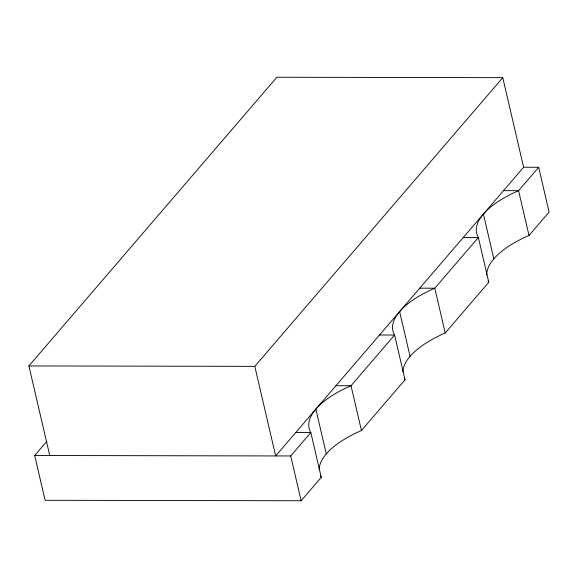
<?xml version="1.0" encoding="UTF-8"?>
<svg xmlns="http://www.w3.org/2000/svg" width="578" height="578" viewBox="0 0 578 578"><rect width="100%" height="100%" fill="white"/><g stroke="black" fill="none" stroke-linecap="round" stroke-linejoin="round"><path stroke-width="0.87" d="M49.744 455.522L28.9 365.939L276.862 77.25L502.766 77.662L523.617 167.244L275.655 455.934L254.811 366.351L502.766 77.662M486.712 275.092A84.236 34.933 -13.1 0 1 528.993 235.47L549.1 212.061L538.674 167.273L518.574 190.675A84.236 34.933 -13.1 0 0 478.36 237.493L434.8 288.205A84.236 34.933 -13.1 0 0 394.593 335.023L351.034 385.736A84.236 34.933 -13.1 0 0 310.82 432.554L321.245 477.341L301.138 500.75L45.113 500.288L34.687 455.493L46.746 441.447M34.687 455.493L290.72 455.963L310.82 432.554L295.763 432.525M319.179 469.387A84.236 34.933 -13.1 0 1 361.452 430.531L405.012 379.811L394.593 335.023L379.529 334.994M402.945 371.856A84.236 34.933 -13.1 0 1 445.226 333L488.786 282.281L478.36 237.493L463.303 237.464M523.617 167.244L538.674 167.273M503.51 190.653L518.574 190.675L528.993 235.47M419.744 288.184L434.8 288.205L445.226 333M28.9 365.939L254.811 366.351M335.97 385.714L351.034 385.736L361.452 430.531M483.403 214.055L493.829 258.85M399.636 311.585L410.062 356.38M315.863 409.116L326.288 453.911M290.72 455.963L301.138 500.75M321.245 477.341A84.236 34.933 -13.1 0 1 320.53 475.983M405.012 379.811A84.236 34.933 -13.1 0 1 404.304 378.453M488.786 282.281A84.236 34.933 -13.1 0 1 488.07 280.922"/></g></svg>
